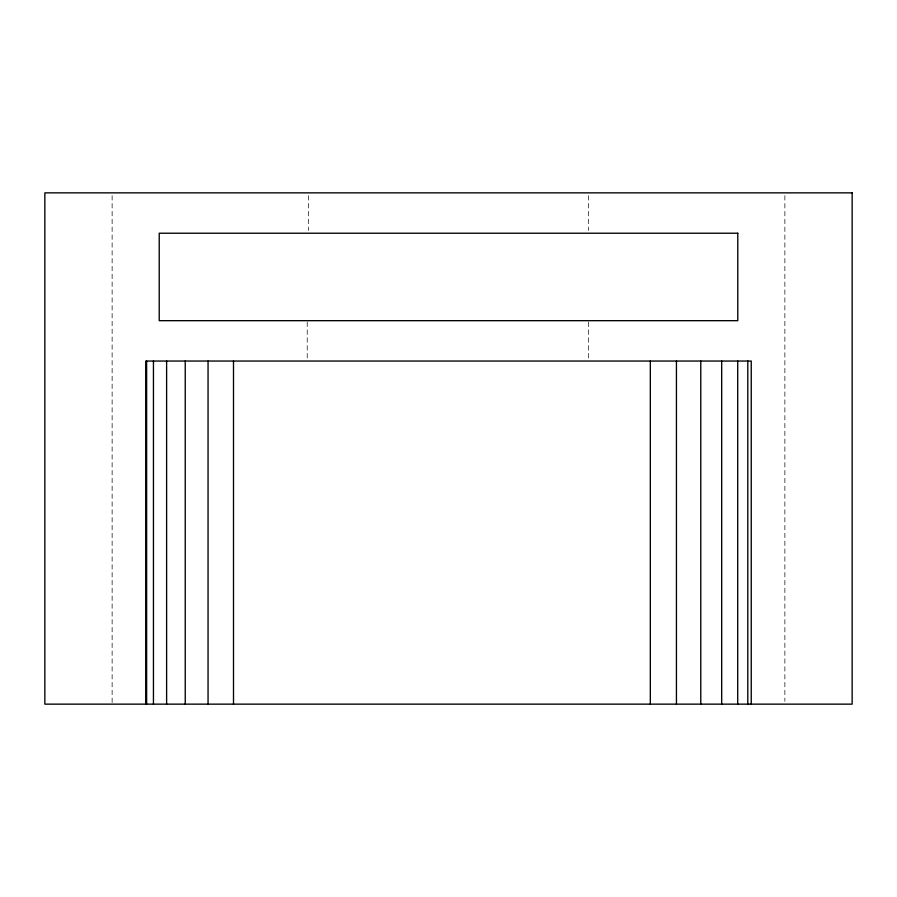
<?xml version="1.0" encoding="UTF-8"?>
<svg xmlns="http://www.w3.org/2000/svg" width="897" height="897" viewBox="0 0 897 897"><rect width="100%" height="100%" fill="white"/><g stroke="black" fill="none" stroke-linecap="round" stroke-linejoin="round"><path stroke-width="0.67" stroke-dasharray="4.49 3.36" d="M784.875 195.658L784.875 701.342M588.432 195.636L588.432 230.439M588.432 322.068L588.432 361.043M308.568 195.636L308.568 230.439M307.223 322.068L307.223 361.043M112.125 195.658L112.125 702.743"/><path stroke-width="1.35" d="M751.238 704.145L751.238 361.043L145.763 361.043L145.763 704.145M747.795 361.043L747.795 704.145M737.715 361.043L737.715 704.145M721.681 361.043L721.681 704.145M700.781 361.043L700.781 704.145M676.439 361.043L676.439 704.145M650.325 361.043L650.325 704.145M233.5 361.043L233.5 704.145M208.059 361.043L208.059 704.145M185.242 361.043L185.242 704.145M166.618 361.043L166.618 704.145M153.443 361.043L153.443 704.145M146.626 361.043L146.626 704.145M852.15 192.855L44.85 192.855L44.85 704.145L852.15 704.145L852.15 192.855M737.783 233.22L159.218 233.22L159.218 320.678L737.783 320.678L737.783 233.22"/></g></svg>
